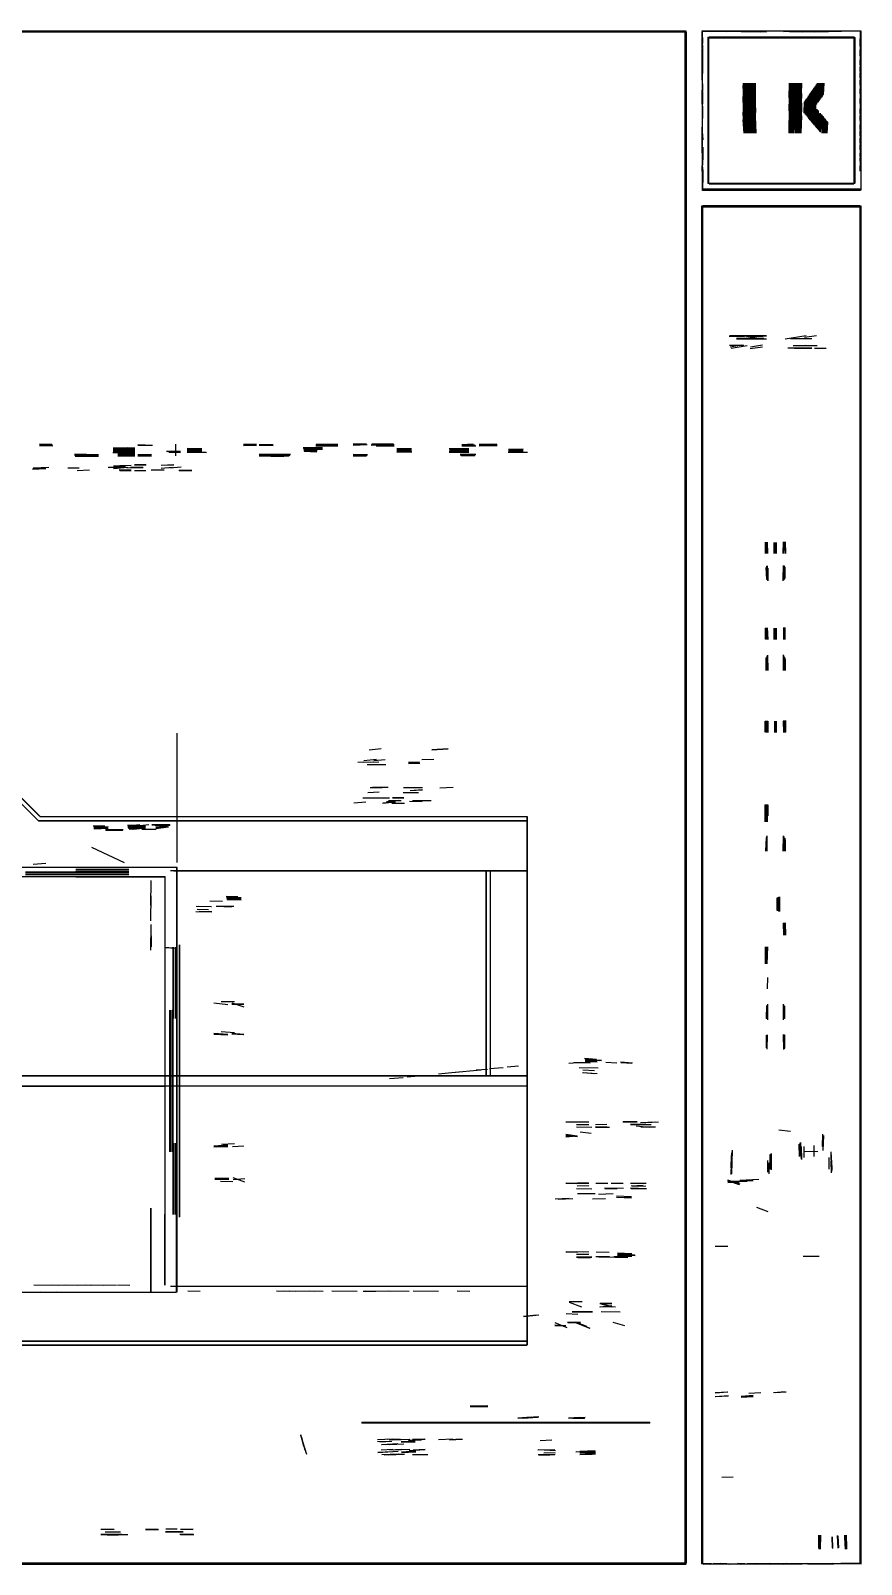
# Model space of a CAD drawing. Header units: metres. Extents: x 374 to 10618, y 110 to 7016.
# Drawn here: x 6880 to 10618, y 110 to 7016 of the extents above; entities that cross this region are included whole.
import ezdxf

# ---------------------------------------------------------------- set-up
doc = ezdxf.new("R2010")
doc.units = ezdxf.units.M
doc.layers.add('DETECTED-LINES', color=7, linetype='Continuous')

msp = doc.modelspace()

# ---------------------------------------------------------------- linework, layer by layer
at = {"layer": 'DETECTED-LINES'}
for p, q in [((374, 7014), (9830, 7014)), ((374, 7013), (9831, 7013)), ((374, 7012), (9831, 7012)), ((374, 7011), (9831, 7011)), ((375, 7015), (9830, 7015)), ((381, 7016), (9824, 7016)), ((9825, 117), (9825, 7016)), ((9826, 117), (9826, 7016)), ((9827, 117), (9827, 7016)), ((9828, 117), (9828, 7016)), ((9829, 117), (9829, 7016)), ((9830, 117), (9830, 7010)), ((9831, 117), (9831, 7010)), ((9900, 7013), (9903, 6903)), ((9900, 6983), (9903, 6877)), ((9901, 7015), (10166, 7011)), ((9901, 7014), (10010, 7012)), ((9901, 7011), (9903, 6931)), ((9902, 7016), (10616, 7016)), ((9902, 7014), (9903, 6958)), ((9904, 6298), (9904, 7015)), ((9929, 6328), (9929, 6987)), ((9930, 6327), (9930, 6988)), ((9931, 6327), (9931, 6988)), ((9932, 6327), (9932, 6988)), ((9933, 6988), (10585, 6988)), ((9933, 6987), (10585, 6987)), ((9933, 6986), (10585, 6986)), ((9933, 6985), (10585, 6985)), ((9933, 6984), (10585, 6984)), ((9958, 7015), (10192, 7011)), ((10268, 7012), (10489, 7015)), ((10296, 7011), (10493, 7014)), ((10353, 7011), (10617, 7015)), ((10409, 7011), (10471, 7012)), ((10586, 6327), (10586, 6988)), ((10587, 6327), (10587, 6988)), ((10588, 6327), (10588, 6988)), ((10589, 6328), (10589, 6987)), ((10590, 6329), (10590, 6986)), ((10613, 6902), (10616, 7015)), ((10613, 6946), (10615, 7015)), ((10613, 6862), (10617, 7004)), ((10618, 6300), (10618, 7014)), ((9900, 6962), (9903, 6849)), ((9900, 6933), (9903, 6823)), ((9900, 6913), (9903, 6685)), ((10613, 6832), (10617, 6964)), ((10613, 6803), (10617, 6945)), ((10613, 6771), (10617, 6913)), ((9900, 6848), (9903, 6620)), ((9901, 6880), (9903, 6744)), ((10613, 6732), (10617, 6874)), ((10085, 6769), (10095, 6560)), ((10086, 6779), (10089, 6694)), ((10087, 6779), (10092, 6637)), ((10088, 6779), (10096, 6554)), ((10090, 6779), (10098, 6554)), ((10091, 6779), (10099, 6554)), ((10092, 6779), (10100, 6554)), ((10094, 6779), (10106, 6554)), ((10094, 6776), (10102, 6554)), ((10095, 6779), (10107, 6554)), ((10098, 6779), (10103, 6646)), ((10100, 6779), (10107, 6570)), ((10101, 6779), (10109, 6554)), ((10102, 6779), (10110, 6554)), ((10103, 6779), (10111, 6554)), ((10105, 6779), (10112, 6554)), ((10107, 6779), (10115, 6554)), ((10108, 6779), (10116, 6554)), ((10109, 6779), (10117, 6554)), ((10110, 6779), (10118, 6554)), ((10111, 6779), (10119, 6554)), ((10113, 6779), (10121, 6554)), ((10114, 6779), (10122, 6554)), ((10115, 6779), (10123, 6554)), ((10116, 6779), (10124, 6554)), ((10117, 6779), (10125, 6554)), ((10118, 6779), (10126, 6554)), ((10119, 6779), (10127, 6554)), ((10121, 6779), (10129, 6554)), ((10122, 6779), (10130, 6554)), ((10123, 6779), (10131, 6554)), ((10124, 6779), (10132, 6554)), ((10125, 6779), (10133, 6554)), ((10126, 6779), (10134, 6554)), ((10127, 6779), (10135, 6554)), ((10128, 6779), (10136, 6554)), ((10129, 6779), (10133, 6654)), ((10130, 6779), (10138, 6554)), ((10131, 6779), (10139, 6554)), ((10133, 6779), (10141, 6554)), ((10134, 6779), (10142, 6554)), ((10135, 6779), (10143, 6554)), ((10137, 6779), (10142, 6648)), ((10138, 6779), (10140, 6708)), ((10140, 6779), (10141, 6678)), ((10294, 6655), (10296, 6779)), ((10294, 6556), (10297, 6779)), ((10294, 6714), (10295, 6779)), ((10295, 6554), (10299, 6779)), ((10296, 6554), (10300, 6779)), ((10297, 6554), (10301, 6779)), ((10299, 6554), (10303, 6779)), ((10300, 6554), (10304, 6779)), ((10302, 6554), (10305, 6779)), ((10304, 6554), (10308, 6779)), ((10306, 6554), (10310, 6779)), ((10307, 6554), (10311, 6779)), ((10309, 6554), (10313, 6779)), ((10310, 6554), (10318, 6779)), ((10313, 6770), (10320, 6554)), ((10314, 6779), (10315, 6725)), ((10315, 6779), (10323, 6554)), ((10318, 6706), (10320, 6779)), ((10319, 6677), (10321, 6779)), ((10322, 6779), (10326, 6554)), ((10323, 6779), (10327, 6554)), ((10324, 6779), (10328, 6568)), ((10324, 6676), (10328, 6779)), ((10326, 6779), (10328, 6641)), ((10327, 6659), (10331, 6779)), ((10328, 6554), (10336, 6779)), ((10328, 6613), (10333, 6779)), ((10328, 6601), (10334, 6779)), ((10328, 6701), (10330, 6779)), ((10329, 6554), (10337, 6779)), ((10330, 6554), (10338, 6779)), ((10332, 6554), (10339, 6775)), ((10333, 6554), (10340, 6779)), ((10334, 6554), (10342, 6779)), ((10335, 6556), (10346, 6779)), ((10337, 6613), (10343, 6779)), ((10339, 6554), (10347, 6779)), ((10340, 6670), (10344, 6779)), ((10341, 6554), (10349, 6779)), ((10343, 6554), (10350, 6778)), ((10402, 6598), (10414, 6768)), ((10403, 6597), (10416, 6771)), ((10405, 6594), (10417, 6773)), ((10406, 6593), (10419, 6775)), ((10407, 6592), (10420, 6777)), ((10408, 6591), (10421, 6778)), ((10417, 6684), (10422, 6779)), ((10418, 6685), (10423, 6779)), ((10424, 6694), (10424, 6779)), ((10425, 6695), (10425, 6779)), ((10427, 6698), (10427, 6779)), ((10428, 6700), (10428, 6779)), ((10429, 6701), (10429, 6779)), ((10430, 6703), (10430, 6779)), ((10431, 6704), (10432, 6779)), ((10432, 6705), (10433, 6779)), ((10433, 6707), (10434, 6779)), ((10436, 6711), (10441, 6779)), ((10436, 6721), (10436, 6779)), ((10437, 6713), (10441, 6777)), ((10439, 6779), (10440, 6717)), ((10441, 6718), (10441, 6769)), ((10442, 6720), (10442, 6779)), ((10443, 6721), (10443, 6779)), ((10446, 6726), (10446, 6779)), ((10448, 6729), (10451, 6779)), ((10613, 6688), (10617, 6830)), ((10613, 6642), (10617, 6784)), ((9900, 6748), (9902, 6620)), ((10085, 6720), (10090, 6555)), ((10086, 6762), (10139, 6766)), ((10086, 6731), (10092, 6554)), ((10098, 6699), (10103, 6554)), ((10108, 6716), (10114, 6554)), ((10304, 6620), (10306, 6764)), ((10304, 6749), (10306, 6694)), ((10311, 6614), (10314, 6722)), ((10313, 6732), (10314, 6676)), ((10320, 6763), (10323, 6590)), ((10320, 6648), (10322, 6713)), ((10335, 6554), (10345, 6746)), ((10336, 6554), (10344, 6714)), ((10344, 6554), (10350, 6733)), ((10363, 6644), (10366, 6700)), ((10367, 6639), (10369, 6704)), ((10368, 6638), (10372, 6709)), ((10368, 6648), (10371, 6707)), ((10371, 6634), (10376, 6714)), ((10376, 6713), (10377, 6627)), ((10377, 6716), (10379, 6625)), ((10378, 6717), (10380, 6624)), ((10380, 6626), (10385, 6727)), ((10380, 6643), (10380, 6720)), ((10381, 6623), (10386, 6729)), ((10381, 6662), (10381, 6722)), ((10382, 6621), (10388, 6731)), ((10383, 6620), (10389, 6733)), ((10384, 6619), (10390, 6734)), ((10384, 6665), (10387, 6730)), ((10385, 6619), (10391, 6736)), ((10385, 6618), (10391, 6732)), ((10386, 6617), (10392, 6737)), ((10387, 6615), (10394, 6740)), ((10388, 6614), (10395, 6741)), ((10389, 6613), (10396, 6743)), ((10390, 6612), (10397, 6744)), ((10391, 6611), (10399, 6747)), ((10391, 6612), (10398, 6746)), ((10392, 6610), (10400, 6748)), ((10394, 6607), (10402, 6751)), ((10394, 6613), (10401, 6750)), ((10395, 6606), (10402, 6745)), ((10396, 6605), (10403, 6753)), ((10397, 6604), (10405, 6756)), ((10398, 6602), (10406, 6757)), ((10399, 6601), (10410, 6763)), ((10400, 6600), (10411, 6764)), ((10401, 6599), (10413, 6767)), ((10402, 6657), (10408, 6760)), ((10402, 6603), (10410, 6723)), ((10423, 6692), (10423, 6763)), ((10613, 6611), (10617, 6753)), ((10613, 6571), (10617, 6704)), ((10085, 6649), (10090, 6554)), ((10091, 6636), (10094, 6554)), ((10101, 6634), (10105, 6554)), ((10297, 6556), (10298, 6659)), ((10312, 6695), (10314, 6621)), ((10312, 6554), (10316, 6664)), ((10314, 6554), (10316, 6636)), ((10315, 6554), (10318, 6655)), ((10317, 6570), (10319, 6643)), ((10320, 6677), (10322, 6605)), ((10322, 6554), (10325, 6631)), ((10337, 6554), (10343, 6683)), ((10340, 6554), (10344, 6659)), ((10346, 6554), (10350, 6690)), ((10347, 6554), (10351, 6680)), ((10348, 6554), (10350, 6633)), ((10361, 6646), (10363, 6696)), ((10375, 6683), (10375, 6630)), ((10399, 6614), (10402, 6670)), ((10404, 6595), (10410, 6684)), ((10412, 6586), (10412, 6638)), ((10413, 6585), (10413, 6653)), ((10414, 6600), (10414, 6667)), ((10414, 6584), (10418, 6663)), ((10415, 6582), (10419, 6661)), ((10416, 6605), (10419, 6662)), ((10416, 6581), (10421, 6658)), ((10418, 6579), (10422, 6658)), ((10422, 6574), (10422, 6644)), ((10423, 6580), (10424, 6656)), ((10424, 6582), (10425, 6655)), ((10426, 6569), (10426, 6653)), ((10427, 6568), (10432, 6643)), ((10433, 6561), (10433, 6645)), ((10434, 6560), (10434, 6644)), ((10435, 6569), (10435, 6643)), ((10435, 6559), (10439, 6638)), ((10438, 6639), (10440, 6554)), ((10440, 6637), (10442, 6554)), ((10442, 6567), (10442, 6634)), ((10443, 6554), (10443, 6633)), ((10444, 6554), (10444, 6632)), ((10445, 6554), (10445, 6631)), ((10613, 6543), (10617, 6685)), ((10613, 6509), (10617, 6651)), ((9900, 6581), (9905, 6525)), ((9900, 6572), (9903, 6346)), ((10085, 6614), (10089, 6554)), ((10320, 6619), (10321, 6554)), ((10338, 6554), (10341, 6626)), ((10421, 6575), (10421, 6625)), ((10428, 6623), (10429, 6566)), ((10431, 6563), (10432, 6629)), ((10439, 6625), (10441, 6554)), ((10446, 6629), (10448, 6556)), ((10448, 6562), (10451, 6623)), ((10448, 6554), (10453, 6621)), ((10449, 6554), (10454, 6620)), ((10451, 6554), (10455, 6619)), ((10452, 6554), (10456, 6617)), ((10453, 6554), (10457, 6616)), ((10454, 6556), (10458, 6615)), ((10454, 6554), (10459, 6614)), ((10455, 6554), (10459, 6613)), ((10456, 6554), (10460, 6611)), ((10458, 6554), (10462, 6610)), ((10459, 6554), (10463, 6609)), ((10459, 6556), (10462, 6608)), ((10460, 6554), (10464, 6608)), ((10461, 6554), (10465, 6607)), ((10462, 6554), (10466, 6605)), ((10464, 6554), (10467, 6604)), ((10613, 6480), (10617, 6622)), ((10614, 6498), (10617, 6573)), ((9900, 6513), (9903, 6322)), ((9901, 6546), (9903, 6411)), ((10613, 6449), (10617, 6543)), ((10613, 6428), (10617, 6522)), ((9905, 6491), (9905, 6435)), ((10613, 6393), (10617, 6484)), ((10613, 6384), (10617, 6468)), ((9900, 6407), (9903, 6305)), ((9905, 6389), (9905, 6333)), ((9900, 6304), (10617, 6304)), ((9900, 6303), (10617, 6303)), ((9900, 6302), (10617, 6302)), ((9900, 6301), (10617, 6301)), ((9901, 6300), (10617, 6300)), ((9902, 6299), (10617, 6299)), ((9903, 6298), (10615, 6298)), ((9933, 6330), (10585, 6330)), ((9933, 6329), (10585, 6329)), ((9933, 6328), (10585, 6328)), ((9933, 6327), (10585, 6327)), ((9900, 113), (9900, 6226)), ((9901, 112), (9901, 6227)), ((9902, 111), (9902, 6228)), ((9903, 110), (9903, 6228)), ((9904, 110), (9904, 6229)), ((9905, 110), (9905, 6229)), ((9906, 6229), (10612, 6229)), ((9906, 6228), (10612, 6228)), ((9906, 6227), (10612, 6227)), ((9906, 6226), (10612, 6226)), ((9906, 6225), (10612, 6225)), ((9906, 6224), (10612, 6224)), ((9906, 6223), (10612, 6223)), ((10613, 110), (10613, 6229)), ((10614, 110), (10614, 6229)), ((10615, 110), (10615, 6229)), ((10616, 111), (10616, 6228)), ((10617, 111), (10617, 6228)), ((10618, 112), (10618, 6227)), ((10024, 5641), (10092, 5641)), ((10025, 5642), (10191, 5642)), ((10025, 5600), (10090, 5600)), ((10026, 5643), (10191, 5643)), ((10027, 5644), (10145, 5644)), ((10028, 5593), (10079, 5601)), ((10032, 5587), (10104, 5598)), ((10057, 5631), (10179, 5631)), ((10057, 5629), (10191, 5629)), ((10058, 5628), (10134, 5628)), ((10099, 5632), (10158, 5641)), ((10102, 5639), (10175, 5640)), ((10119, 5593), (10173, 5601)), ((10276, 5629), (10370, 5644)), ((10299, 5630), (10396, 5630)), ((10312, 5599), (10369, 5600)), ((10313, 5598), (10419, 5599)), ((10363, 5636), (10416, 5644)), ((10118, 5585), (10173, 5593)), ((10287, 5588), (10395, 5588)), ((10317, 5587), (10395, 5587)), ((10317, 5586), (10395, 5586)), ((10408, 5587), (10460, 5587)), ((6920, 5154), (6976, 5153)), ((6920, 5152), (6977, 5152)), ((6920, 5151), (6978, 5150)), ((6920, 5149), (6979, 5148)), ((6920, 5148), (6980, 5147)), ((6921, 5155), (6975, 5154)), ((7250, 5116), (7349, 5116)), ((7251, 5138), (7316, 5139)), ((7251, 5137), (7349, 5137)), ((7251, 5136), (7349, 5135)), ((7251, 5135), (7315, 5134)), ((7251, 5120), (7349, 5122)), ((7251, 5119), (7349, 5119)), ((7251, 5117), (7349, 5117)), ((7252, 5132), (7349, 5132)), ((7252, 5131), (7349, 5129)), ((7252, 5129), (7349, 5127)), ((7252, 5127), (7305, 5127)), ((7252, 5126), (7349, 5126)), ((7252, 5125), (7349, 5125)), ((7252, 5122), (7349, 5124)), ((7254, 5122), (7349, 5123)), ((7273, 5115), (7349, 5115)), ((7273, 5114), (7349, 5114)), ((7273, 5113), (7349, 5113)), ((7273, 5112), (7349, 5112)), ((7273, 5111), (7349, 5111)), ((7276, 5120), (7349, 5120)), ((7283, 5131), (7349, 5130)), ((7362, 5152), (7428, 5150)), ((7362, 5149), (7428, 5149)), ((7492, 5123), (7554, 5123)), ((7498, 5121), (7554, 5122)), ((7502, 5118), (7555, 5119)), ((7503, 5118), (7555, 5118)), ((7533, 5101), (7533, 5154)), ((7584, 5136), (7650, 5134)), ((7584, 5135), (7647, 5134)), ((7584, 5120), (7670, 5118)), ((7584, 5118), (7671, 5117)), ((7585, 5132), (7650, 5133)), ((7585, 5131), (7650, 5131)), ((7585, 5130), (7650, 5129)), ((7585, 5129), (7650, 5128)), ((7585, 5128), (7650, 5127)), ((7585, 5127), (7650, 5126)), ((7585, 5126), (7650, 5125)), ((7585, 5125), (7650, 5124)), ((7585, 5123), (7650, 5122)), ((7585, 5122), (7650, 5121)), ((7838, 5154), (7895, 5155)), ((7838, 5152), (7896, 5153)), ((7838, 5150), (7896, 5151)), ((7838, 5148), (7896, 5149)), ((7908, 5152), (7971, 5153)), ((7908, 5151), (7971, 5151)), ((7908, 5150), (7964, 5150)), ((7908, 5149), (7971, 5148)), ((8107, 5139), (8193, 5139)), ((8107, 5138), (8189, 5138)), ((8108, 5136), (8193, 5138)), ((8108, 5137), (8189, 5135)), ((8108, 5134), (8193, 5134)), ((8109, 5131), (8193, 5132)), ((8109, 5130), (8170, 5129)), ((8110, 5128), (8170, 5128)), ((8110, 5126), (8169, 5125)), ((8110, 5125), (8168, 5123)), ((8111, 5124), (8168, 5122)), ((8111, 5122), (8168, 5120)), ((8118, 5133), (8171, 5133)), ((8164, 5151), (8263, 5153)), ((8164, 5150), (8263, 5149)), ((8164, 5148), (8263, 5148)), ((8164, 5147), (8263, 5147)), ((8165, 5154), (8263, 5154)), ((8165, 5152), (8261, 5153)), ((8205, 5151), (8263, 5150)), ((8331, 5150), (8394, 5153)), ((8331, 5149), (8395, 5152)), ((8332, 5155), (8392, 5155)), ((8340, 5152), (8390, 5154)), ((8412, 5151), (8516, 5153)), ((8412, 5150), (8516, 5152)), ((8414, 5153), (8515, 5155)), ((8415, 5155), (8510, 5155)), ((8435, 5149), (8516, 5150)), ((8435, 5148), (8516, 5149)), ((8435, 5147), (8516, 5147)), ((8528, 5134), (8594, 5135)), ((8528, 5133), (8594, 5133)), ((8528, 5130), (8594, 5130)), ((8528, 5129), (8594, 5129)), ((8528, 5128), (8594, 5128)), ((8528, 5127), (8594, 5127)), ((8528, 5126), (8594, 5125)), ((8528, 5123), (8585, 5126)), ((8528, 5122), (8594, 5124)), ((8528, 5120), (8594, 5122)), ((8528, 5118), (8595, 5120)), ((8541, 5131), (8594, 5132)), ((8764, 5135), (8852, 5134)), ((8764, 5121), (8852, 5126)), ((8764, 5120), (8852, 5120)), ((8764, 5119), (8852, 5119)), ((8764, 5118), (8852, 5118)), ((8765, 5133), (8852, 5133)), ((8765, 5131), (8852, 5131)), ((8765, 5130), (8852, 5130)), ((8765, 5126), (8852, 5129)), ((8765, 5127), (8830, 5129)), ((8765, 5124), (8852, 5127)), ((8765, 5122), (8851, 5126)), ((8767, 5121), (8852, 5124)), ((8786, 5132), (8852, 5132)), ((8820, 5153), (8872, 5155)), ((8820, 5150), (8878, 5152)), ((8820, 5148), (8880, 5150)), ((8820, 5147), (8883, 5147)), ((8820, 5146), (8884, 5146)), ((8898, 5154), (8960, 5155)), ((8898, 5152), (8979, 5153)), ((8898, 5149), (8979, 5151)), ((8898, 5148), (8979, 5149)), ((8898, 5146), (8979, 5148)), ((8919, 5153), (8978, 5155)), ((9029, 5118), (9116, 5118)), ((9031, 5132), (9096, 5133)), ((9031, 5130), (9096, 5131)), ((9031, 5129), (9096, 5129)), ((9031, 5128), (9096, 5128)), ((9031, 5125), (9096, 5127)), ((9031, 5124), (9096, 5126)), ((9031, 5123), (9096, 5125)), ((9031, 5122), (9096, 5122)), ((6889, 5042), (6948, 5045)), ((6890, 5044), (6948, 5046)), ((6891, 5047), (6962, 5050)), ((7047, 5048), (7099, 5048)), ((7077, 5109), (7131, 5109)), ((7078, 5108), (7150, 5108)), ((7078, 5107), (7186, 5107)), ((7078, 5106), (7155, 5106)), ((7079, 5105), (7186, 5105)), ((7079, 5104), (7186, 5104)), ((7080, 5102), (7176, 5103)), ((7080, 5101), (7186, 5101)), ((7081, 5100), (7185, 5100)), ((7128, 5102), (7184, 5102)), ((7229, 5049), (7311, 5051)), ((7230, 5050), (7309, 5052)), ((7253, 5056), (7305, 5057)), ((7253, 5053), (7305, 5056)), ((7253, 5052), (7306, 5054)), ((7253, 5045), (7317, 5050)), ((7253, 5046), (7312, 5050)), ((7273, 5110), (7349, 5110)), ((7273, 5108), (7349, 5109)), ((7273, 5106), (7329, 5106)), ((7273, 5103), (7349, 5104)), ((7273, 5101), (7349, 5102)), ((7282, 5058), (7332, 5060)), ((7313, 5047), (7386, 5049)), ((7329, 5050), (7386, 5050)), ((7347, 5061), (7400, 5061)), ((7348, 5062), (7398, 5062)), ((7362, 5108), (7424, 5109)), ((7362, 5104), (7424, 5107)), ((7362, 5103), (7424, 5105)), ((7362, 5102), (7424, 5102)), ((7467, 5060), (7523, 5062)), ((7467, 5059), (7524, 5061)), ((7467, 5046), (7519, 5050)), ((7506, 5048), (7558, 5052)), ((7908, 5109), (8049, 5109)), ((7908, 5108), (8049, 5108)), ((7908, 5107), (8048, 5107)), ((7908, 5106), (8047, 5106)), ((7908, 5105), (8046, 5105)), ((7908, 5104), (8045, 5104)), ((7908, 5103), (8044, 5103)), ((7908, 5102), (8042, 5102)), ((7908, 5101), (8039, 5101)), ((7961, 5100), (8020, 5100)), ((8331, 5109), (8396, 5108)), ((8331, 5108), (8396, 5107)), ((8331, 5106), (8395, 5106)), ((8331, 5105), (8394, 5105)), ((8331, 5104), (8394, 5104)), ((8331, 5102), (8392, 5102)), ((8813, 5109), (8883, 5109)), ((8815, 5106), (8880, 5105)), ((8815, 5105), (8879, 5104)), ((8817, 5103), (8876, 5102)), ((8822, 5103), (8878, 5103)), ((7089, 5036), (7145, 5038)), ((7278, 5040), (7332, 5039)), ((7279, 5038), (7332, 5038)), ((7281, 5036), (7332, 5036)), ((7348, 5035), (7398, 5035)), ((7422, 5039), (7481, 5039)), ((7423, 5038), (7481, 5038)), ((7547, 5037), (7605, 5037)), ((7548, 5036), (7605, 5036)), ((5506, 4868), (6914, 3460)), ((5541, 4859), (6923, 3477)), ((5541, 4858), (6920, 3479)), ((10187, 4661), (10187, 4713)), ((10189, 4661), (10189, 4713)), ((10190, 4661), (10190, 4713)), ((10192, 4661), (10192, 4713)), ((10194, 4713), (10196, 4661)), ((10226, 4661), (10226, 4711)), ((10227, 4661), (10227, 4712)), ((10228, 4712), (10229, 4661)), ((10230, 4661), (10231, 4712)), ((10232, 4661), (10232, 4712)), ((10233, 4661), (10233, 4712)), ((10234, 4661), (10234, 4712)), ((10235, 4661), (10235, 4712)), ((10236, 4661), (10236, 4712)), ((10237, 4661), (10237, 4711)), ((10266, 4661), (10268, 4715)), ((10268, 4661), (10269, 4715)), ((10269, 4661), (10272, 4715)), ((10271, 4661), (10274, 4715)), ((10276, 4715), (10277, 4661)), ((10189, 4599), (10192, 4545)), ((10192, 4605), (10192, 4551)), ((10193, 4606), (10194, 4543)), ((10195, 4606), (10196, 4540)), ((10197, 4596), (10198, 4538)), ((10267, 4539), (10270, 4607)), ((10267, 4546), (10268, 4607)), ((10269, 4541), (10272, 4606)), ((10272, 4545), (10273, 4604)), ((10274, 4548), (10274, 4602)), ((10275, 4550), (10275, 4600)), ((10186, 4326), (10186, 4276)), ((10187, 4327), (10189, 4275)), ((10188, 4327), (10190, 4275)), ((10190, 4327), (10192, 4275)), ((10193, 4275), (10193, 4327)), ((10194, 4327), (10195, 4275)), ((10195, 4327), (10198, 4275)), ((10226, 4275), (10226, 4325)), ((10227, 4326), (10228, 4275)), ((10228, 4326), (10229, 4275)), ((10230, 4275), (10230, 4326)), ((10231, 4275), (10231, 4326)), ((10232, 4326), (10233, 4275)), ((10234, 4326), (10235, 4275)), ((10236, 4275), (10236, 4326)), ((10269, 4275), (10270, 4329)), ((10273, 4275), (10274, 4329)), ((10275, 4275), (10275, 4329)), ((10276, 4275), (10276, 4329)), ((10188, 4189), (10188, 4135)), ((10189, 4192), (10191, 4135)), ((10190, 4194), (10192, 4135)), ((10192, 4185), (10193, 4135)), ((10193, 4200), (10195, 4135)), ((10195, 4203), (10196, 4135)), ((10196, 4204), (10198, 4135)), ((10196, 4185), (10197, 4135)), ((10266, 4205), (10267, 4151)), ((10268, 4135), (10269, 4202)), ((10269, 4135), (10272, 4197)), ((10270, 4135), (10273, 4195)), ((10272, 4135), (10274, 4193)), ((10273, 4135), (10275, 4191)), ((10276, 4135), (10276, 4188)), ((10277, 4135), (10277, 4185)), ((10186, 3857), (10186, 3907)), ((10187, 3908), (10189, 3856)), ((10191, 3908), (10192, 3856)), ((10192, 3908), (10194, 3856)), ((10196, 3856), (10196, 3908)), ((10197, 3907), (10198, 3856)), ((10227, 3907), (10228, 3856)), ((10228, 3907), (10229, 3856)), ((10230, 3856), (10231, 3907)), ((10231, 3856), (10232, 3907)), ((10232, 3856), (10234, 3907)), ((10235, 3856), (10235, 3907)), ((10237, 3856), (10237, 3906)), ((10267, 3906), (10268, 3856)), ((10268, 3910), (10269, 3856)), ((10270, 3910), (10271, 3856)), ((10272, 3910), (10274, 3856)), ((10273, 3910), (10275, 3856)), ((10278, 3857), (10278, 3909)), ((7539, 3270), (7539, 3853)), ((8380, 3730), (8437, 3736)), ((8404, 3778), (8457, 3783)), ((8425, 3729), (8476, 3734)), ((8640, 3734), (8695, 3735)), ((8685, 3779), (8759, 3783)), ((8686, 3778), (8759, 3782)), ((8353, 3722), (8422, 3724)), ((8379, 3722), (8447, 3724)), ((8395, 3711), (8478, 3712)), ((8580, 3722), (8630, 3723)), ((8580, 3720), (8630, 3722)), ((8580, 3719), (8630, 3721)), ((8580, 3717), (8632, 3718)), ((8580, 3716), (8632, 3717)), ((8408, 3608), (8462, 3608)), ((8418, 3609), (8489, 3609)), ((8558, 3608), (8643, 3608)), ((8588, 3595), (8644, 3599)), ((8588, 3594), (8643, 3598)), ((8722, 3606), (8782, 3610)), ((8335, 3539), (8388, 3544)), ((8375, 3561), (8495, 3561)), ((8398, 3585), (8449, 3588)), ((8464, 3537), (8522, 3544)), ((8466, 3539), (8522, 3545)), ((8481, 3545), (8535, 3551)), ((8490, 3550), (8548, 3550)), ((8506, 3538), (8563, 3538)), ((8507, 3537), (8562, 3537)), ((8508, 3562), (8559, 3562)), ((8509, 3563), (8560, 3563)), ((8556, 3585), (8626, 3585)), ((8585, 3546), (8642, 3545)), ((8598, 3549), (8682, 3549)), ((10185, 3455), (10187, 3531)), ((10185, 3478), (10185, 3530)), ((10186, 3454), (10188, 3531)), ((10188, 3454), (10189, 3531)), ((10189, 3458), (10192, 3531)), ((10191, 3531), (10194, 3454)), ((10194, 3531), (10195, 3454)), ((10197, 3530), (10197, 3480)), ((6914, 3459), (9114, 3459)), ((6915, 3458), (9114, 3458)), ((6921, 3478), (9114, 3478)), ((6922, 3477), (9114, 3477)), ((9115, 1098), (9115, 3478)), ((9116, 1098), (9116, 3477)), ((10190, 3454), (10193, 3516)), ((7162, 3436), (7214, 3436)), ((7164, 3429), (7214, 3435)), ((7164, 3428), (7214, 3434)), ((7165, 3425), (7229, 3433)), ((7165, 3423), (7229, 3431)), ((7166, 3422), (7229, 3425)), ((7171, 3428), (7226, 3426)), ((7217, 3419), (7296, 3419)), ((7217, 3418), (7295, 3418)), ((7218, 3417), (7295, 3417)), ((7219, 3416), (7295, 3416)), ((7316, 3439), (7372, 3439)), ((7317, 3435), (7370, 3441)), ((7317, 3434), (7371, 3440)), ((7318, 3431), (7412, 3441)), ((7318, 3430), (7397, 3438)), ((7318, 3433), (7370, 3438)), ((7318, 3432), (7372, 3438)), ((7319, 3429), (7397, 3433)), ((7319, 3428), (7397, 3432)), ((7319, 3427), (7397, 3431)), ((7319, 3426), (7397, 3430)), ((7320, 3425), (7397, 3429)), ((7323, 3421), (7397, 3428)), ((7335, 3431), (7397, 3434)), ((7336, 3430), (7387, 3433)), ((7338, 3421), (7397, 3427)), ((7343, 3421), (7397, 3426)), ((7381, 3420), (7445, 3420)), ((7425, 3440), (7508, 3440)), ((7426, 3441), (7507, 3441)), ((7440, 3439), (7507, 3439)), ((7441, 3438), (7493, 3438)), ((7442, 3437), (7493, 3437)), ((7443, 3424), (7500, 3431)), ((7444, 3429), (7494, 3434)), ((7444, 3428), (7495, 3433)), ((7444, 3427), (7497, 3433)), ((7444, 3426), (7500, 3432)), ((10190, 3322), (10193, 3387)), ((10191, 3322), (10194, 3388)), ((10195, 3322), (10195, 3390)), ((10267, 3322), (10268, 3390)), ((10268, 3322), (10269, 3388)), ((10270, 3387), (10273, 3322)), ((7154, 3339), (7301, 3271)), ((10188, 3322), (10191, 3383)), ((10270, 3375), (10271, 3322)), ((10274, 3380), (10275, 3322)), ((10277, 3322), (10277, 3372)), ((6805, 3250), (7537, 3250)), ((6806, 3249), (7539, 3249)), ((6892, 3263), (6949, 3267)), ((7538, 1335), (7538, 3250)), ((7539, 1336), (7539, 3248)), ((5937, 3208), (7485, 3208)), ((6787, 3207), (7485, 3207)), ((6857, 3229), (7322, 3229)), ((6857, 3228), (7322, 3228)), ((6857, 3227), (7322, 3227)), ((6857, 3219), (7322, 3219)), ((6857, 3218), (7322, 3218)), ((6857, 3217), (7322, 3217)), ((7082, 3230), (7322, 3230)), ((7082, 3216), (7321, 3216)), ((7083, 3241), (7321, 3241)), ((7083, 3240), (7322, 3240)), ((7083, 3238), (7322, 3238)), ((7084, 3206), (7484, 3206)), ((7421, 3077), (7422, 3189)), ((7485, 1367), (7485, 3206)), ((7486, 1368), (7486, 3207)), ((7510, 3234), (9114, 3234)), ((7524, 3233), (9114, 3233)), ((8930, 2312), (8930, 3234)), ((8931, 2312), (8931, 3235)), ((8949, 2310), (8949, 3235)), ((8950, 2310), (8950, 3234)), ((7421, 3007), (7422, 3120)), ((7760, 3118), (7812, 3117)), ((7762, 3114), (7828, 3113)), ((7762, 3113), (7828, 3112)), ((7762, 3111), (7828, 3110)), ((7763, 3109), (7828, 3108)), ((7763, 3108), (7828, 3107)), ((10238, 3110), (10239, 3055)), ((10240, 3054), (10241, 3112)), ((10242, 3053), (10242, 3112)), ((10243, 3053), (10243, 3113)), ((10244, 3113), (10245, 3052)), ((10246, 3052), (10246, 3114)), ((10247, 3051), (10247, 3114)), ((10248, 3051), (10248, 3115)), ((10249, 3050), (10249, 3115)), ((10250, 3050), (10250, 3116)), ((10251, 3050), (10251, 3116)), ((7623, 3050), (7696, 3048)), ((7625, 3073), (7692, 3072)), ((7630, 3060), (7680, 3059)), ((7637, 3073), (7694, 3072)), ((7639, 3051), (7696, 3049)), ((7687, 3097), (7744, 3096)), ((7715, 3073), (7784, 3071)), ((7716, 3074), (7794, 3073)), ((7763, 3107), (7828, 3106)), ((7764, 3105), (7828, 3104)), ((7764, 3104), (7828, 3103)), ((7764, 3103), (7828, 3102)), ((10241, 3054), (10241, 3104)), ((7421, 2991), (7422, 2891)), ((7421, 2875), (7422, 2988)), ((10267, 2997), (10268, 2943)), ((10268, 2998), (10269, 2943)), ((10269, 2998), (10270, 2943)), ((10270, 2998), (10271, 2943)), ((10271, 2998), (10272, 2943)), ((10272, 2998), (10273, 2943)), ((10273, 2998), (10275, 2943)), ((10274, 2998), (10276, 2943)), ((10275, 2998), (10277, 2943)), ((7484, 2889), (7537, 2885)), ((7484, 2888), (7534, 2884)), ((7521, 1686), (7521, 2889)), ((7523, 2568), (7523, 2889)), ((7525, 2568), (7525, 2889)), ((7533, 2568), (7533, 2889)), ((7535, 2570), (7535, 2889)), ((7550, 1674), (7550, 2900)), ((7551, 1675), (7551, 2899)), ((10187, 2814), (10187, 2891)), ((10188, 2814), (10188, 2891)), ((10189, 2814), (10194, 2891)), ((10189, 2823), (10190, 2891)), ((10190, 2838), (10191, 2891)), ((10192, 2814), (10193, 2865)), ((10193, 2824), (10195, 2891)), ((10195, 2839), (10196, 2891)), ((10195, 2814), (10197, 2890)), ((10196, 2702), (10198, 2753)), ((7704, 2639), (7767, 2631)), ((7738, 2644), (7797, 2644)), ((7786, 2638), (7839, 2620)), ((7786, 2633), (7839, 2633)), ((7788, 2636), (7840, 2634)), ((10192, 2568), (10193, 2627)), ((10197, 2562), (10197, 2632)), ((10266, 2632), (10267, 2562)), ((10268, 2630), (10270, 2566)), ((10270, 2627), (10272, 2568)), ((7506, 1970), (7506, 2605)), ((7507, 1969), (7507, 2606)), ((7508, 1968), (7508, 2606)), ((7509, 1968), (7509, 2606)), ((7510, 1968), (7510, 2606)), ((7517, 1968), (7517, 2606)), ((7518, 1968), (7518, 2606)), ((7519, 1968), (7519, 2606)), ((7520, 1968), (7520, 2607)), ((10193, 2567), (10196, 2619)), ((10272, 2624), (10273, 2570)), ((7704, 2502), (7767, 2498)), ((7704, 2501), (7766, 2496)), ((7704, 2499), (7767, 2495)), ((7704, 2498), (7767, 2494)), ((7716, 2501), (7766, 2497)), ((7738, 2509), (7798, 2505)), ((7785, 2502), (7839, 2498)), ((7786, 2501), (7840, 2497)), ((7786, 2500), (7839, 2496)), ((7786, 2499), (7837, 2496)), ((10191, 2436), (10191, 2493)), ((10192, 2438), (10195, 2494)), ((10195, 2430), (10196, 2495)), ((10267, 2496), (10268, 2429)), ((10270, 2496), (10271, 2432)), ((10272, 2495), (10273, 2435)), ((10274, 2437), (10274, 2491)), ((10268, 2484), (10270, 2431)), ((9025, 2350), (9076, 2354)), ((9302, 2367), (9361, 2371)), ((9324, 2370), (9399, 2369)), ((9373, 2389), (9427, 2385)), ((9374, 2388), (9427, 2384)), ((9375, 2387), (9427, 2383)), ((9375, 2386), (9427, 2382)), ((9376, 2385), (9449, 2380)), ((9376, 2383), (9439, 2379)), ((9376, 2380), (9449, 2378)), ((9376, 2379), (9428, 2375)), ((9376, 2376), (9429, 2373)), ((9377, 2379), (9427, 2376)), ((9468, 2371), (9518, 2368)), ((9535, 2372), (9588, 2368)), ((9536, 2370), (9586, 2367)), ((5286, 2311), (9115, 2311)), ((5288, 2310), (9114, 2310)), ((8495, 2297), (8556, 2302)), ((8575, 2305), (8626, 2309)), ((8715, 2319), (8806, 2327)), ((8775, 2325), (8906, 2337)), ((8885, 2336), (8936, 2340)), ((8945, 2342), (9006, 2347)), ((9349, 2347), (9434, 2345)), ((9364, 2325), (9430, 2320)), ((9365, 2337), (9417, 2333)), ((9366, 2324), (9418, 2320)), ((5285, 2264), (9116, 2264)), ((5285, 2263), (7484, 2263)), ((9289, 2103), (9392, 2103)), ((9336, 2090), (9392, 2090)), ((9336, 2080), (9406, 2078)), ((9422, 2090), (9473, 2092)), ((9422, 2081), (9474, 2080)), ((9422, 2079), (9485, 2079)), ((9545, 2102), (9610, 2102)), ((9547, 2104), (9609, 2104)), ((9579, 2092), (9648, 2092)), ((9579, 2091), (9673, 2091)), ((9605, 2085), (9664, 2078)), ((9624, 2100), (9690, 2103)), ((9626, 2080), (9692, 2080)), ((9649, 2100), (9706, 2103)), ((7522, 1686), (7522, 2007)), ((7524, 1685), (7524, 2006)), ((7532, 1685), (7532, 2006)), ((7534, 1686), (7534, 2006)), ((7739, 2002), (7797, 2005)), ((9288, 2047), (9340, 2039)), ((9288, 2044), (9340, 2038)), ((9288, 2043), (9341, 2036)), ((9288, 2037), (9339, 2041)), ((9288, 2035), (9338, 2039)), ((9353, 2057), (9403, 2051)), ((10247, 2066), (10299, 2061)), ((10341, 2007), (10343, 1953)), ((10342, 2008), (10344, 1949)), ((10344, 2009), (10346, 1942)), ((10345, 2008), (10348, 1935)), ((10443, 1992), (10445, 2047)), ((10447, 1974), (10449, 2041)), ((7704, 1995), (7768, 1999)), ((7704, 1993), (7767, 1996)), ((7704, 1991), (7764, 1994)), ((7704, 1990), (7767, 1993)), ((7715, 1995), (7767, 1997)), ((7715, 1990), (7767, 1992)), ((7789, 1992), (7840, 1995)), ((10032, 1866), (10036, 1962)), ((10032, 1896), (10034, 1951)), ((10033, 1867), (10037, 1967)), ((10034, 1868), (10038, 1971)), ((10035, 1868), (10039, 1975)), ((10208, 1892), (10208, 1954)), ((10209, 1891), (10209, 1955)), ((10210, 1890), (10210, 1957)), ((10211, 1889), (10212, 1959)), ((10213, 1888), (10213, 1959)), ((10214, 1887), (10214, 1960)), ((10337, 2002), (10339, 1946)), ((10347, 1991), (10349, 1933)), ((10361, 1942), (10361, 1992)), ((10362, 1970), (10422, 1969)), ((10404, 1996), (10405, 1946)), ((10474, 1889), (10474, 1942)), ((10481, 1968), (10486, 1894)), ((10481, 1956), (10485, 1885)), ((10481, 1946), (10484, 1879)), ((10198, 1876), (10198, 1929)), ((10203, 1868), (10203, 1918)), ((10481, 1925), (10483, 1873)), ((7709, 1849), (7772, 1849)), ((7709, 1848), (7772, 1847)), ((7709, 1846), (7772, 1845)), ((7709, 1845), (7772, 1844)), ((7735, 1836), (7790, 1834)), ((7790, 1852), (7843, 1832)), ((7792, 1843), (7844, 1847)), ((9289, 1827), (9344, 1826)), ((9290, 1828), (9392, 1826)), ((9336, 1825), (9392, 1827)), ((9337, 1803), (9405, 1801)), ((9339, 1815), (9392, 1816)), ((9341, 1828), (9391, 1828)), ((9424, 1826), (9478, 1826)), ((9463, 1805), (9548, 1804)), ((9464, 1803), (9519, 1802)), ((9493, 1827), (9546, 1826)), ((9579, 1805), (9652, 1803)), ((9579, 1804), (9652, 1802)), ((9580, 1826), (9650, 1826)), ((9582, 1802), (9651, 1801)), ((9583, 1815), (9636, 1817)), ((9589, 1813), (9649, 1815)), ((10016, 1842), (10071, 1823)), ((10016, 1839), (10068, 1821)), ((10017, 1835), (10105, 1836)), ((10018, 1830), (10069, 1831)), ((10071, 1840), (10157, 1844)), ((10071, 1838), (10131, 1841)), ((10075, 1837), (10131, 1839)), ((9241, 1756), (9303, 1759)), ((9254, 1755), (9320, 1758)), ((9341, 1780), (9421, 1780)), ((9408, 1756), (9467, 1758)), ((9436, 1777), (9502, 1780)), ((9517, 1770), (9584, 1767)), ((9517, 1769), (9584, 1766)), ((9517, 1764), (9584, 1762)), ((9517, 1763), (9584, 1761)), ((7421, 1335), (7421, 1714)), ((7422, 1335), (7422, 1714)), ((7484, 1367), (7484, 1687)), ((7537, 1336), (7537, 1689)), ((10146, 1718), (10197, 1699)), ((9960, 1543), (10018, 1543)), ((9961, 1542), (10018, 1542)), ((9288, 1517), (9341, 1516)), ((9290, 1519), (9370, 1517)), ((9336, 1507), (9392, 1506)), ((9336, 1495), (9405, 1495)), ((9336, 1494), (9406, 1494)), ((9336, 1493), (9406, 1493)), ((9337, 1519), (9392, 1517)), ((9344, 1492), (9400, 1492)), ((9423, 1496), (9485, 1496)), ((9425, 1517), (9484, 1515)), ((9437, 1495), (9567, 1493)), ((9454, 1494), (9566, 1492)), ((9504, 1496), (9567, 1496)), ((9520, 1497), (9585, 1497)), ((9521, 1512), (9585, 1510)), ((9521, 1510), (9585, 1509)), ((9521, 1509), (9585, 1508)), ((9521, 1508), (9585, 1507)), ((9521, 1507), (9585, 1506)), ((9521, 1506), (9585, 1504)), ((9521, 1503), (9601, 1502)), ((9521, 1502), (9601, 1501)), ((9521, 1500), (9583, 1499)), ((9521, 1498), (9585, 1498)), ((9547, 1504), (9598, 1503)), ((10357, 1497), (10428, 1497)), ((6571, 1335), (7537, 1335)), ((6780, 1337), (6893, 1336)), ((6894, 1368), (7007, 1367)), ((6923, 1337), (7036, 1336)), ((6979, 1368), (7091, 1367)), ((6995, 1337), (7099, 1336)), ((7035, 1368), (7148, 1367)), ((7127, 1368), (7210, 1367)), ((7154, 1368), (7267, 1367)), ((7271, 1368), (7327, 1367)), ((7509, 1362), (9116, 1362)), ((7537, 1363), (9116, 1363)), ((7587, 1341), (7643, 1340)), ((7987, 1341), (8043, 1340)), ((8016, 1341), (8072, 1340)), ((8046, 1341), (8159, 1340)), ((8137, 1341), (8197, 1340)), ((8236, 1341), (8349, 1340)), ((8377, 1340), (8433, 1340)), ((8388, 1341), (8501, 1340)), ((8491, 1341), (8583, 1340)), ((8602, 1341), (8715, 1340)), ((8799, 1341), (8856, 1340)), ((9303, 1294), (9362, 1294)), ((9304, 1290), (9359, 1270)), ((9317, 1248), (9409, 1248)), ((9317, 1247), (9409, 1247)), ((9442, 1286), (9495, 1271)), ((9442, 1285), (9495, 1270)), ((9442, 1284), (9495, 1284)), ((9442, 1270), (9495, 1276)), ((9442, 1271), (9512, 1269)), ((9443, 1269), (9495, 1275)), ((9445, 1286), (9495, 1286)), ((9447, 1248), (9533, 1247)), ((9098, 1226), (9167, 1234)), ((9098, 1227), (9158, 1234)), ((9239, 1199), (9293, 1177)), ((9239, 1188), (9289, 1185)), ((9239, 1185), (9289, 1186)), ((9290, 1240), (9342, 1237)), ((9296, 1200), (9354, 1200)), ((9297, 1199), (9354, 1199)), ((9328, 1201), (9395, 1174)), ((9331, 1202), (9381, 1182)), ((9331, 1201), (9397, 1174)), ((9500, 1201), (9552, 1185)), ((5278, 1116), (9114, 1116)), ((5278, 1115), (9114, 1115)), ((4674, 1098), (9114, 1098)), ((4674, 1097), (9115, 1097)), ((9960, 883), (10016, 887)), ((9960, 882), (10017, 886)), ((9960, 866), (10020, 870)), ((9962, 865), (10019, 869)), ((10077, 867), (10132, 871)), ((10077, 865), (10131, 869)), ((10077, 864), (10131, 868)), ((10077, 863), (10131, 866)), ((10112, 881), (10166, 884)), ((10223, 884), (10275, 888)), ((10230, 883), (10280, 886)), ((8858, 824), (8936, 825)), ((8858, 823), (8937, 823)), ((8858, 821), (8937, 822)), ((8858, 820), (8937, 820)), ((8883, 824), (8937, 824)), ((9072, 769), (9167, 776)), ((9072, 770), (9133, 774)), ((9073, 768), (9165, 774)), ((9097, 768), (9163, 772)), ((9300, 769), (9351, 772)), ((9301, 768), (9375, 773)), ((9319, 768), (9373, 768)), ((9324, 769), (9374, 769)), ((8095, 694), (8108, 643)), ((8095, 692), (8121, 606)), ((8369, 749), (9668, 749)), ((8369, 748), (9668, 748)), ((8370, 750), (9667, 750)), ((8370, 747), (9667, 747)), ((8099, 682), (8114, 623)), ((8441, 672), (8507, 675)), ((8441, 663), (8501, 665)), ((8451, 662), (8505, 664)), ((8458, 626), (8510, 628)), ((8459, 650), (8532, 654)), ((8460, 649), (8532, 653)), ((8477, 649), (8559, 653)), ((8485, 673), (8543, 675)), ((8493, 671), (8584, 674)), ((8496, 626), (8547, 628)), ((8497, 649), (8560, 652)), ((8508, 671), (8586, 673)), ((8511, 625), (8586, 628)), ((8547, 663), (8611, 666)), ((8547, 662), (8611, 663)), ((8547, 661), (8611, 662)), ((8581, 669), (8639, 671)), ((8583, 623), (8656, 627)), ((8599, 673), (8654, 675)), ((8599, 672), (8655, 674)), ((8601, 626), (8656, 629)), ((8716, 672), (8780, 675)), ((8765, 671), (8823, 673)), ((8766, 672), (8821, 675)), ((9163, 625), (9239, 627)), ((9165, 627), (9242, 623)), ((9173, 668), (9225, 671)), ((9352, 620), (9420, 623)), ((9352, 619), (9420, 622)), ((8443, 614), (8534, 619)), ((8443, 615), (8507, 618)), ((8461, 604), (8534, 608)), ((8471, 603), (8561, 608)), ((8489, 603), (8562, 606)), ((8549, 617), (8614, 621)), ((8549, 615), (8613, 619)), ((8549, 616), (8612, 619)), ((8549, 614), (8613, 617)), ((8599, 605), (8667, 605)), ((9164, 605), (9240, 606)), ((9165, 604), (9239, 604)), ((9167, 603), (9217, 603)), ((9190, 612), (9240, 613)), ((9333, 616), (9422, 618)), ((9336, 618), (9422, 612)), ((9351, 607), (9409, 609)), ((9352, 615), (9422, 611)), ((9352, 605), (9407, 606)), ((9363, 607), (9422, 607)), ((9991, 502), (10041, 504)), ((7196, 269), (7256, 269)), ((7196, 246), (7289, 247)), ((7196, 245), (7317, 245)), ((7196, 244), (7276, 244)), ((7215, 257), (7285, 257)), ((7215, 256), (7285, 256)), ((7225, 243), (7275, 243)), ((7397, 268), (7454, 268)), ((7397, 267), (7455, 267)), ((7487, 258), (7567, 258)), ((7487, 257), (7567, 257)), ((7487, 256), (7567, 256)), ((7488, 270), (7540, 270)), ((7552, 246), (7613, 246)), ((7554, 244), (7614, 244)), ((7555, 268), (7612, 268)), ((10427, 185), (10427, 241)), ((10428, 178), (10428, 242)), ((10430, 180), (10430, 235)), ((10431, 178), (10431, 242)), ((10432, 178), (10433, 242)), ((10433, 178), (10434, 242)), ((10435, 178), (10436, 241)), ((10485, 234), (10487, 184)), ((10487, 234), (10489, 182)), ((10510, 240), (10513, 183)), ((10511, 239), (10514, 184)), ((10512, 238), (10515, 185)), ((10543, 241), (10546, 178)), ((10543, 231), (10545, 178)), ((10544, 242), (10547, 178)), ((10545, 242), (10548, 178)), ((10547, 242), (10549, 178)), ((10548, 242), (10552, 179)), ((10550, 242), (10552, 186)), ((374, 116), (9831, 116)), ((374, 115), (9831, 115)), ((374, 114), (9831, 114)), ((374, 113), (9831, 113)), ((375, 112), (9830, 112)), ((376, 111), (9829, 111)), ((377, 110), (9828, 110)), ((9906, 110), (10204, 115)), ((9906, 115), (10019, 110)), ((9938, 110), (10280, 115)), ((9953, 115), (10007, 113)), ((9983, 115), (10075, 111)), ((10031, 110), (10373, 115)), ((10061, 115), (10127, 112)), ((10145, 110), (10488, 115)), ((10209, 110), (10552, 115)), ((10266, 110), (10612, 116)), ((10377, 110), (10612, 114))]:
    msp.add_line(p, q, dxfattribs=at)

doc.saveas('drawing.dxf')
